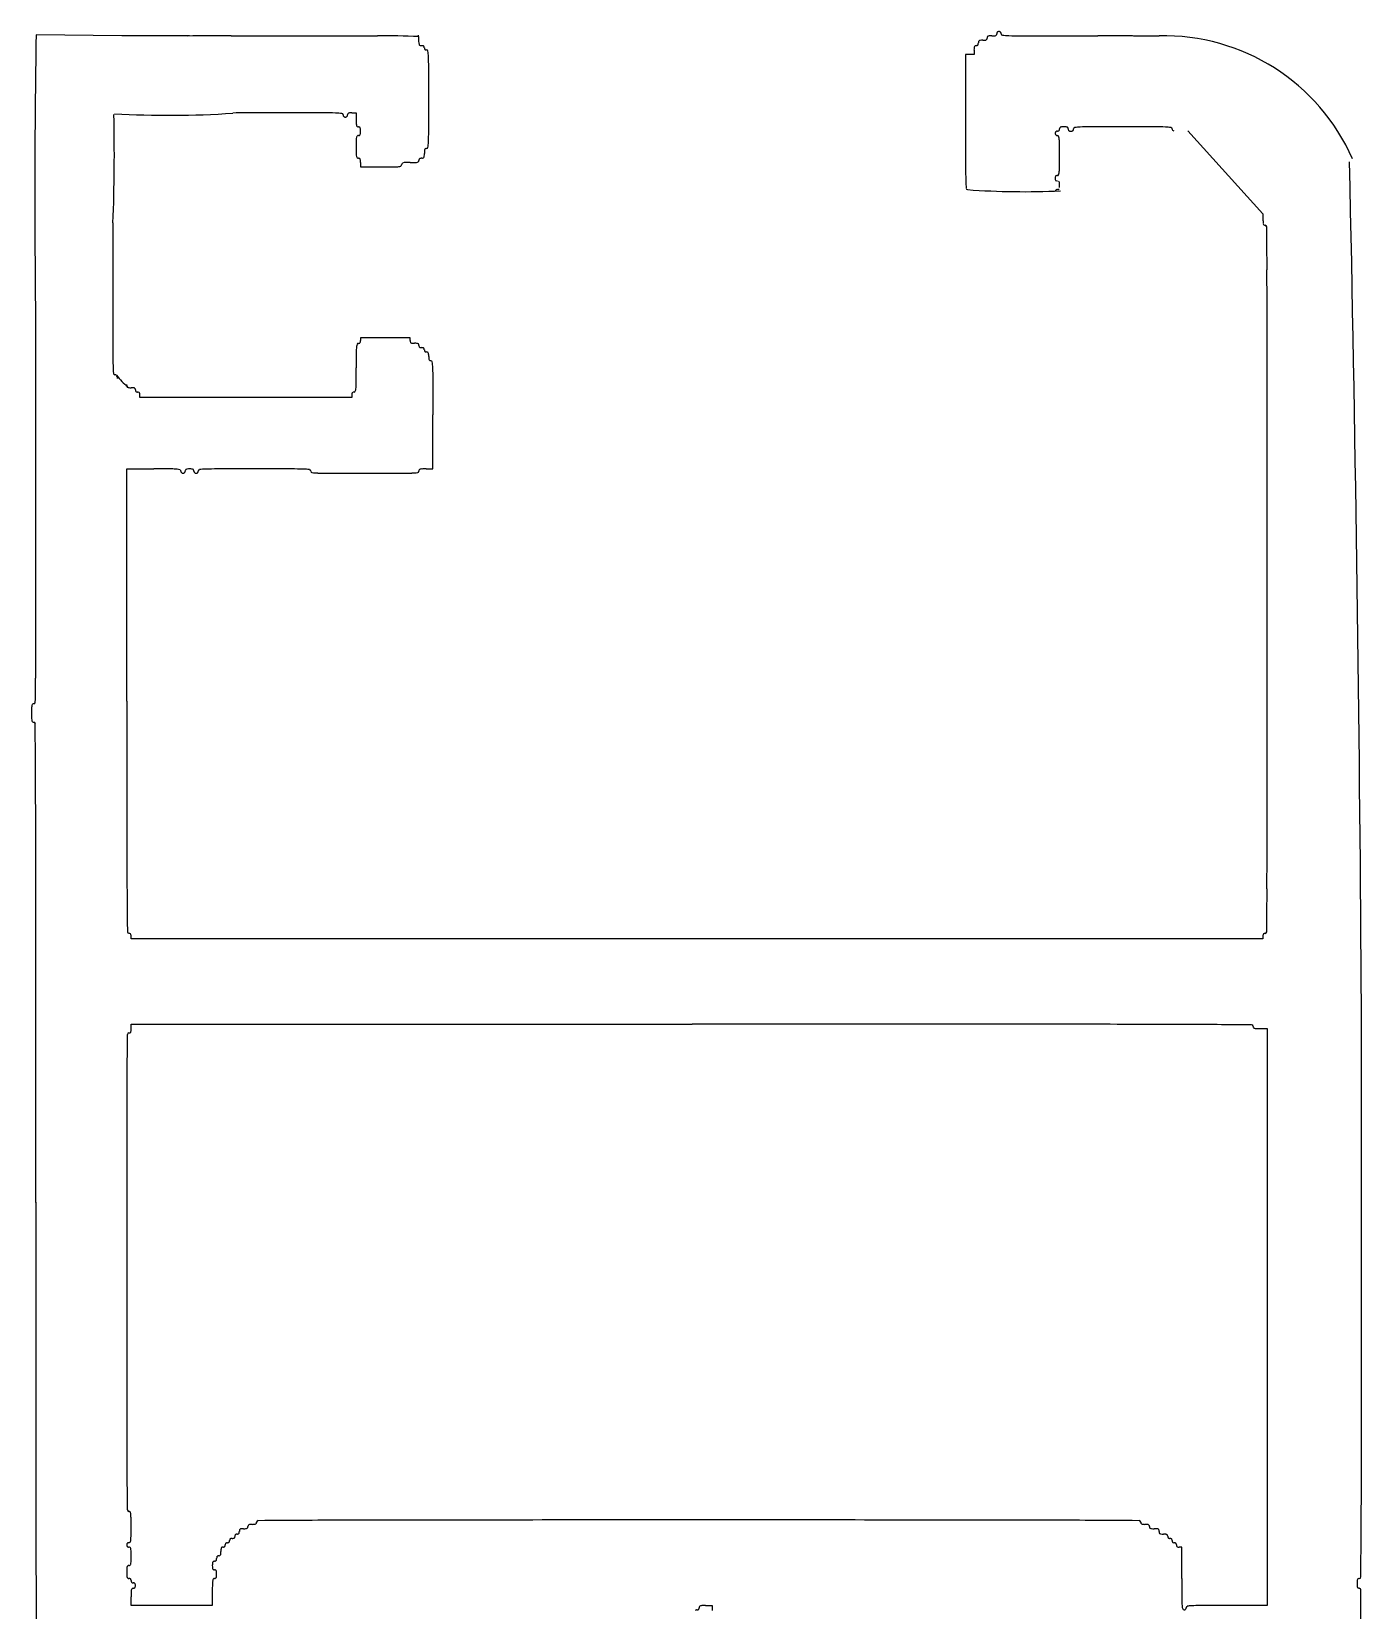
# Model space of a CAD drawing. Extents: x 106 to 210, y 68 to 313.
# Drawn here: x 106.1 to 210.1, y 189.3 to 312.7 of the extents above; entities that cross this region are included whole.
import ezdxf

# ---------------------------------------------------------------- set-up
doc = ezdxf.new("R2010")
doc.units = 0
doc.header["$MEASUREMENT"] = 0

msp = doc.modelspace()

# ---------------------------------------------------------------- linework, layer by layer
for p, q in [((113.15, 312.34), (106.44, 312.42)), ((118.44, 312.34), (113.15, 312.34)), ((179.78, 311.24), (179.78, 310.9)), ((179.44, 310.9), (179.1, 310.9)), ((179.1, 310.9), (179.1, 305.62)), ((179.78, 310.9), (179.44, 310.9)), ((131.13, 306.34), (131.47, 306.34)), ((131.47, 306.34), (131.47, 305.79)), ((196.48, 304.93), (202.36, 298.43)), ((131.81, 302.44), (131.81, 302.11)), ((131.81, 302.11), (133.41, 302.11)), ((133.75, 288.74), (131.81, 288.74)), ((131.81, 288.74), (131.81, 288.53)), ((135.7, 288.74), (133.75, 288.74)), ((135.7, 288.53), (135.7, 288.74)), ((114.55, 284.09), (114.55, 284.3)), ((122.84, 284.09), (114.55, 284.09)), ((131.13, 284.09), (122.84, 284.09)), ((131.13, 284.3), (131.13, 284.09)), ((137.47, 278.5), (137.47, 282.73)), ((113.53, 260.36), (113.53, 278.5)), ((113.53, 278.5), (115.65, 278.5)), ((136.93, 278.5), (137.47, 278.5)), ((113.87, 241.79), (113.87, 242)), ((202.36, 242), (202.36, 241.79)), ((158.12, 241.79), (113.87, 241.79)), ((202.36, 241.79), (158.12, 241.79)), ((113.87, 234.76), (113.87, 235.1)), ((113.87, 235.1), (157.74, 235.1)), ((202.15, 234.76), (202.7, 234.76)), ((202.7, 234.76), (202.7, 212.22)), ((202.7, 212.22), (202.7, 189.67)), ((196.02, 194.24), (195.81, 194.24)), ((196.02, 191.79), (196.02, 194.24)), ((113.87, 189.67), (113.87, 190.35)), ((120.22, 190.73), (120.22, 189.67)), ((117.04, 189.67), (113.87, 189.67)), ((120.22, 189.67), (117.04, 189.67)), ((158.79, 189.67), (159.3, 189.67)), ((159.3, 189.67), (159.3, 189.29)), ((202.7, 189.67), (199.53, 189.67))]:
    msp.add_line(p, q)
for centre, radius, start, end in [((862.64, 299.9), 756.3, 179.05146, 180.75995), ((120.36, 157.35), 155, 89.5083, 90.7752), ((127.41, 5983.94), 5671.6, 269.94223, 269.99998), ((127.41, 5983.94), 5671.6, 270.00002, 270.05777), ((133.87, 260.93), 51.42, 87.2488, 90.8291), ((132.07, 311.79), 4.31, 359.9357, 8.065), ((181.01, 312.17), 0.22, 156.5703, 179.9998), ((180.9, 312.22), 0.0989, 113.9632, 156.5713), ((180.98, 312.05), 0.292, 93.2003, 113.9626), ((181.17, 308.59), 3.76, 89.9999, 93.2), ((181.17, 316.1), 3.76, 269.9999, 273.2), ((181.36, 312.64), 0.292, 273.2003, 293.9626), ((181.44, 312.46), 0.0989, 293.9632, 336.5713), ((181.33, 312.51), 0.22, 336.5703, 359.9998), ((181.81, 312.51), 0.26, 163.4691, 179.9998), ((181.68, 312.55), 0.125, 135.0003, 163.4696), ((181.68, 312.55), 0.125, 106.5304, 134.9997), ((181.72, 312.42), 0.26, 90.0002, 106.5309), ((181.72, 312.42), 0.26, 73.4691, 89.9998), ((181.76, 312.55), 0.125, 45.0003, 73.4696), ((181.76, 312.55), 0.125, 16.5304, 44.9997), ((181.63, 312.51), 0.26, 0.0002, 16.5309), ((182, 312.51), 0.109, 180.0001, 263.1846), ((182.71, 318.43), 6.07, 263.1845, 267.8789), ((183.51, 340.09), 27.74, 267.8789, 269.8863), ((186.46, 1826.73), 1514.38, 269.88632, 269.99999), ((186.46, 1826.73), 1514.38, 270.00001, 270.11368), ((190.77, 213.4), 98.96, 89.1961, 90.7562), ((192.68, 320.58), 8.23, 266.0548, 269.7721), ((194.24, 712.73), 400.38, 269.7721, 270), ((194.62, 296.24), 16.11, 23.783, 91.3589), ((136.75, 311.79), 0.375, 181.4595, 201.0379), ((136.49, 311.69), 0.0962, 201.0372, 252.1776), ((136.59, 311.98), 0.398, 252.1779, 270.0001), ((136.59, 311.02), 0.56, 79.7128, 90.0001), ((136.66, 311.43), 0.143, 51.3399, 79.7123), ((136.68, 311.46), 0.108, 17.3348, 51.3407), ((136.53, 311.41), 0.266, 359.9999, 17.3343), ((137.06, 311.41), 0.26, 180.0002, 196.5309), ((136.93, 311.37), 0.125, 196.5304, 224.9997), ((136.93, 311.37), 0.125, 225.0003, 253.4696), ((136.97, 311.5), 0.26, 253.4691, 269.9998), ((136.97, 311.14), 0.108, 8.8067, 90), ((133.35, 310.58), 3.77, 2.5167, 8.8067), ((180.03, 311.41), 0.246, 153.4349, 176.0154), ((182.39, 311.24), 2.62, 176.0153, 179.9999), ((179.89, 311.47), 0.0973, 111.6981, 153.435), ((179.94, 311.35), 0.234, 89.9999, 111.6978), ((179.94, 311.85), 0.266, 269.9999, 287.3343), ((179.99, 311.7), 0.108, 287.3348, 321.3407), ((179.96, 311.72), 0.143, 321.3399, 349.7123), ((179.55, 311.79), 0.56, 349.7128, 0.0001), ((180.66, 311.79), 0.544, 167.5239, 179.9997), ((180.22, 311.89), 0.0944, 122.0055, 167.5241), ((180.27, 311.81), 0.187, 93.7009, 122.0055), ((180.45, 308.96), 3.04, 90, 93.7007), ((180.45, 314.62), 2.62, 270.0001, 273.9847), ((180.62, 312.26), 0.246, 273.9846, 296.5651), ((180.68, 312.12), 0.0973, 296.565, 338.3019), ((180.56, 312.17), 0.234, 338.3022, 0.0001), ((117.32, 309.87), 19.82, 0.1371, 2.5169), ((-918.14, 307.39), 1055.28, 0.00005, 0.1371), ((-918.14, 307.39), 1055.28, 359.8629, 359.99995), ((-23.56, 303.09), 136.12, 357.7466, 1.305), ((116.86, 379.91), 73.77, 266.6607, 273.8606), ((122.87, 278.08), 28.25, 90.1126, 92.1016), ((125.84, -1237.85), 1544.19, 90.00002, 90.11254), ((125.84, -1237.85), 1544.19, 89.88746, 89.99998), ((128.82, 278.08), 28.25, 87.8984, 89.8874), ((129.63, 300.09), 6.23, 83.2786, 87.8983), ((130.34, 306.17), 0.109, 0.0001, 83.2787), ((130.71, 306.17), 0.26, 180.0002, 196.5309), ((130.58, 306.13), 0.125, 196.5304, 224.9997), ((130.58, 306.13), 0.125, 225.0003, 253.4696), ((130.62, 306.26), 0.26, 253.4691, 269.9998), ((130.62, 306.26), 0.26, 270.0002, 286.5309), ((130.66, 306.13), 0.125, 286.5304, 314.9997), ((130.66, 306.13), 0.125, 315.0003, 343.4696), ((130.53, 306.17), 0.26, 343.4691, 359.9998), ((131.03, 306.17), 0.234, 158.3022, 180.0001), ((130.9, 306.22), 0.0973, 116.565, 158.3019), ((130.97, 306.08), 0.246, 93.9846, 116.5651), ((131.13, 303.72), 2.62, 90.0001, 93.9847), ((142.32, 305.79), 10.85, 179.9999, 181.699), ((132, 305.48), 0.523, 181.6992, 197.103), ((131.61, 305.36), 0.115, 197.103, 239.3633), ((131.64, 305.41), 0.177, 239.3628, 269.9998), ((131.64, 305), 0.234, 68.3022, 90.0001), ((131.69, 305.13), 0.0973, 26.565, 68.3019), ((131.55, 305.06), 0.246, 3.9846, 26.5651), ((129.19, 304.9), 2.62, 0.0001, 3.9847), ((129.19, 304.9), 2.62, 356.0153, 359.9999), ((117.32, 304.92), 19.82, 357.4831, 359.8629), ((2233.85, 305.62), 2054.75, 179.99996, 180.09714), ((186.38, 304.73), 0.26, 163.4691, 179.9998), ((186.25, 304.77), 0.125, 135.0003, 163.4696), ((186.25, 304.77), 0.125, 106.5304, 134.9997), ((186.29, 304.64), 0.26, 90.0002, 106.5309), ((186.29, 305.16), 0.26, 270.0002, 286.5309), ((186.33, 305.03), 0.125, 286.5304, 314.9997), ((186.33, 305.03), 0.125, 315.0003, 343.4696), ((186.2, 305.07), 0.26, 343.4691, 359.9998), ((186.69, 305.07), 0.234, 158.3022, 180.0001), ((186.57, 305.12), 0.0973, 116.565, 158.3019), ((186.63, 304.98), 0.246, 93.9846, 116.5651), ((186.8, 302.62), 2.62, 90.0001, 93.9847), ((186.8, 302.62), 2.62, 86.0153, 89.9999), ((186.96, 304.98), 0.246, 63.4349, 86.0154), ((187.03, 305.12), 0.0973, 21.6981, 63.435), ((186.9, 305.07), 0.234, 359.9999, 21.6978), ((187.4, 305.07), 0.266, 179.9999, 197.3343), ((187.25, 305.02), 0.108, 197.3341, 231.3399), ((187.27, 305.05), 0.143, 231.3403, 259.7126), ((187.35, 305.46), 0.56, 259.7128, 270.0001), ((187.35, 305.46), 0.56, 269.9999, 280.2872), ((187.42, 305.05), 0.143, 280.2874, 308.6597), ((187.44, 305.02), 0.108, 308.6601, 342.6659), ((187.29, 305.07), 0.266, 342.6657, 0.0001), ((187.67, 305.07), 0.108, 98.8067, 180), ((188.23, 301.45), 3.77, 92.5167, 98.8067), ((188.93, 285.42), 19.82, 90.1371, 92.5169), ((191.41, -750.04), 1055.28, 90.00005, 90.1371), ((191.41, -750.04), 1055.28, 89.8629, 89.99995), ((193.88, 285.42), 19.82, 87.4831, 89.8629), ((194.59, 301.45), 3.77, 81.1933, 87.4833), ((195.15, 305.07), 0.108, 360, 81.1933), ((195.39, 305.07), 0.134, 180, 223.8206), ((195.42, 305.1), 0.178, 223.8205, 259.2156), ((132.68, 304.2), 1.21, 169.2155, 179.1759), ((169.52, 303.67), 38.05, 179.1762, 180.0001), ((169.52, 303.67), 38.05, 179.9999, 180.8238), ((131.67, 304.39), 0.178, 133.8208, 169.2159), ((131.64, 304.43), 0.134, 90, 133.8206), ((131.64, 304.79), 0.234, 269.9999, 291.6978), ((131.69, 304.67), 0.0973, 291.6981, 333.435), ((131.55, 304.73), 0.246, 333.4349, 356.0154), ((136.97, 303.32), 0.22, 90.0002, 113.4297), ((136.97, 303.65), 0.108, 270, 351.1933), ((133.35, 304.21), 3.77, 351.1933, 357.4833), ((186.38, 304.73), 0.26, 180.0002, 196.5309), ((186.25, 304.69), 0.125, 196.5304, 224.9997), ((186.25, 304.69), 0.125, 225.0003, 253.4696), ((186.29, 304.82), 0.26, 253.4691, 269.9998), ((186.29, 304.45), 0.109, 28.3861, 90), ((186, 304.3), 0.433, 6.1702, 28.3864), ((182.98, 303.97), 3.47, 0.3902, 6.1701), ((39.84, 302.99), 146.62, 0, 0.3903), ((132.68, 303.14), 1.21, 180.8241, 190.7845), ((131.67, 302.95), 0.178, 190.7841, 226.1792), ((131.64, 302.92), 0.134, 226.1794, 270), ((131.64, 302.55), 0.234, 68.3022, 90.0001), ((131.69, 302.68), 0.0973, 26.565, 68.3019), ((131.55, 302.61), 0.246, 3.9846, 26.5651), ((129.19, 302.44), 2.62, 0.0001, 3.9847), ((135.18, 302.28), 0.156, 144.1111, 180.0001), ((135.16, 302.29), 0.134, 104.0363, 144.111), ((135.31, 301.7), 0.746, 91.2262, 104.0361), ((135.7, 283.47), 18.98, 90, 91.2263), ((135.7, 321.42), 18.98, 270, 271.2263), ((136.09, 303.19), 0.746, 271.2262, 284.0361), ((136.24, 302.6), 0.134, 284.0363, 324.111), ((136.22, 302.61), 0.156, 324.1111, 0.0001), ((136.64, 302.61), 0.266, 162.6657, 180.0001), ((136.49, 302.66), 0.108, 128.6601, 162.6659), ((136.51, 302.63), 0.143, 100.2874, 128.6597), ((136.59, 302.22), 0.56, 89.9999, 100.2872), ((136.59, 303.3), 0.512, 269.9999, 283.4289), ((136.68, 302.89), 0.0928, 283.4291, 330.9455), ((136.57, 302.95), 0.218, 330.9454, 357.0898), ((132.33, 303.16), 4.47, 357.0898, 0), ((137.1, 303.36), 0.292, 156.0374, 176.7997), ((140.56, 303.16), 3.76, 176.8, 180.0001), ((136.92, 303.44), 0.0989, 113.4287, 156.0368), ((39.84, 302.99), 146.62, 359.6097, 360), ((-4069.89, 209.34), 4280.04, 0.41026, 1.24731), ((133.41, 457.9), 155.79, 269.9999, 270.3776), ((134.42, 305.76), 3.65, 270.3776, 276.0091), ((134.75, 302.58), 0.457, 276.0093, 297.5941), ((134.91, 302.28), 0.109, 297.5936, 359.9997), ((216.1, 302.2), 36.99, 180.0971, 181.8329), ((186.68, 301.22), 0.56, 169.7128, 180.0001), ((186.68, 301.22), 0.56, 179.9999, 190.2872), ((186.27, 301.29), 0.143, 141.3403, 169.7126), ((186.27, 301.14), 0.143, 190.2874, 218.6597), ((186.24, 301.31), 0.108, 107.3341, 141.3399), ((186.29, 301.16), 0.266, 89.9999, 107.3343), ((186.29, 301.54), 0.109, 270, 331.6139), ((186, 301.69), 0.433, 331.6136, 353.8298), ((182.98, 302.02), 3.47, 353.8299, 359.6098), ((188.33, 301.31), 9.21, 181.8328, 185.4589), ((179.27, 300.44), 0.111, 185.4588, 270), ((183.66, 360.91), 60.74, 265.8494, 272.7009), ((186.25, 300.2), 0.125, 135.0003, 163.4696), ((186.24, 301.12), 0.108, 218.6601, 252.6659), ((186.25, 300.2), 0.125, 106.5304, 134.9997), ((186.29, 301.27), 0.266, 252.6657, 270.0001), ((186.29, 300.07), 0.26, 90.0002, 106.5309), ((186.29, 300.56), 0.234, 269.9999, 291.6978), ((186.34, 300.9), 0.0973, 26.565, 68.3019), ((186.34, 300.44), 0.0973, 291.6981, 333.435), ((186.21, 300.83), 0.246, 3.9846, 26.5651), ((183.84, 300.67), 2.62, 0.0001, 3.9847), ((183.84, 300.67), 2.62, 356.0153, 359.9999), ((165.46, 296.33), 53.03, 178.4725, 179.92), ((240.41, 298.43), 38.05, 179.9999, 180.8238), ((203.58, 297.9), 1.21, 180.8241, 190.7845), ((202.56, 297.7), 0.178, 190.7844, 226.1795), ((202.53, 297.67), 0.134, 226.1794, 270), ((202.53, 297.42), 0.123, 0.5018, 89.9999), ((-1067.11, 286.29), 1269.82, 0.3504, 0.50189), ((3114.74, 292.21), 3002.3, 179.92005, 180.00003), ((-787.19, 288), 989.88, 0.01744, 0.35044), ((3114.74, 292.21), 3002.3, 179.99997, 180.07995), ((-220.39, 286.38), 326.82, 0.0308, 0.6111), ((165.46, 288.09), 53.03, 180.08, 181.5275), ((136.52, 287.61), 5.05, 174.9204, 179.6927), ((359.79, 286.41), 228.32, 179.6926, 180), ((132.14, 288), 0.648, 157.1856, 174.9205), ((131.64, 288.21), 0.106, 89.9999, 157.1854), ((131.64, 288.58), 0.266, 269.9999, 287.3343), ((131.68, 288.43), 0.108, 287.3348, 321.3407), ((131.66, 288.45), 0.143, 321.3399, 349.7123), ((131.25, 288.53), 0.56, 349.7128, 0.0001), ((136.24, 288.53), 0.544, 180.0003, 192.4761), ((135.8, 288.43), 0.0944, 192.4759, 237.9945), ((135.85, 288.51), 0.187, 237.9945, 266.2991), ((136.04, 291.36), 3.04, 266.2993, 270), ((136.04, 285.7), 2.62, 86.0153, 89.9999), ((136.2, 288.06), 0.246, 63.4349, 86.0154), ((136.27, 288.2), 0.0973, 21.6981, 63.435), ((136.14, 288.15), 0.234, 359.9999, 21.6978), ((136.64, 288.15), 0.266, 179.9999, 197.3343), ((136.49, 288.1), 0.108, 197.3341, 231.3399), ((136.51, 288.13), 0.143, 231.3403, 259.7126), ((136.59, 288.54), 0.56, 259.7128, 270.0001), ((136.59, 287.42), 0.56, 79.7128, 90.0001), ((136.66, 287.83), 0.143, 51.3399, 79.7123), ((136.68, 287.86), 0.108, 17.3348, 51.3407), ((136.53, 287.81), 0.266, 359.9999, 17.3343), ((137.06, 287.81), 0.26, 180.0002, 196.5309), ((136.93, 287.77), 0.125, 196.5304, 224.9997), ((136.93, 287.77), 0.125, 225.0003, 253.4696), ((136.97, 287.9), 0.26, 253.4691, 269.9998), ((136.97, 287.41), 0.234, 68.3022, 90.0001), ((137.02, 287.53), 0.0973, 26.565, 68.3019), ((136.88, 287.47), 0.246, 3.9846, 26.5651), ((-60428.41, 269.85), 60631.11, 0.0000229, 0.0174408), ((-19573.82, 275.99), 19680.25, 0.000038, 0.030748), ((128.08, 287.09), 15.63, 181.5276, 184.1319), ((-96.85, 286.41), 228.32, 359.6926, 360), ((134.52, 287.3), 2.62, 0.0001, 3.9847), ((139.76, 287.3), 2.62, 180.0001, 183.9847), ((137.39, 287.14), 0.246, 183.9846, 206.5651), ((137.26, 287.07), 0.0973, 206.565, 248.3019), ((137.31, 287.2), 0.234, 248.3022, 270.0001), ((137.31, 286.85), 0.109, 7.6524, 89.9999), ((132.57, 286.22), 4.89, 2.2906, 7.6525), ((113.63, 285.46), 23.85, 0.1237, 2.2906), ((112.6, 285.98), 0.113, 184.1318, 269.9999), ((112.6, 285.6), 0.26, 73.4691, 89.9998), ((112.64, 285.73), 0.125, 45.0003, 73.4696), ((116.47, 288.71), 4.73, 217.6941, 232.9205), ((112.51, 285.69), 0.26, 0.0002, 16.5309), ((113.03, 285.69), 0.26, 180.0002, 196.5309), ((112.9, 285.66), 0.125, 196.5304, 224.9997), ((113.27, 285.02), 0.266, 359.9999, 17.3343), ((126.42, 285.22), 5.05, 354.9204, 359.6927), ((-1148.87, 282.73), 1286.35, 359.99994, 0.1237), ((113.77, 285.02), 0.234, 179.9999, 201.6978), ((113.64, 284.97), 0.0973, 201.6981, 243.435), ((113.71, 285.1), 0.246, 243.4349, 266.0154), ((113.87, 287.47), 2.62, 266.0153, 269.9999), ((113.87, 282.23), 2.62, 86.0153, 89.9999), ((114.04, 284.6), 0.246, 63.4349, 86.0154), ((114.1, 284.73), 0.0973, 21.6981, 63.435), ((113.98, 284.68), 0.234, 359.9999, 21.6978), ((114.47, 284.68), 0.26, 180.0002, 196.5309), ((114.34, 284.64), 0.125, 196.5304, 224.9997), ((114.34, 284.64), 0.125, 225.0003, 253.4696), ((114.38, 284.77), 0.26, 253.4691, 269.9998), ((114.38, 284.24), 0.266, 72.6657, 90.0001), ((114.43, 284.39), 0.108, 38.6593, 72.6652), ((114.4, 284.37), 0.143, 10.2877, 38.6601), ((113.99, 284.3), 0.56, 359.9999, 10.2872), ((131.69, 284.3), 0.56, 169.7128, 180.0001), ((131.28, 284.37), 0.143, 141.3399, 169.7123), ((131.25, 284.39), 0.108, 107.3348, 141.3407), ((131.3, 284.24), 0.266, 89.9999, 107.3343), ((131.3, 284.62), 0.106, 269.9999, 337.1854), ((130.8, 284.83), 0.648, 337.1856, 354.9205), ((115.65, -10.16), 288.66, 89.7289, 90), ((116.98, 272.32), 6.18, 85.426, 89.7289), ((117.41, 277.66), 0.82, 69.9148, 85.4262), ((117.66, 278.33), 0.106, 359.9999, 69.9145), ((118.02, 278.33), 0.26, 180.0002, 196.5309), ((117.89, 278.3), 0.125, 196.5304, 224.9997), ((117.89, 278.3), 0.125, 225.0003, 253.4696), ((117.93, 278.42), 0.26, 253.4691, 269.9998), ((117.93, 278.42), 0.26, 270.0002, 286.5309), ((117.97, 278.3), 0.125, 286.5304, 314.9997), ((117.97, 278.3), 0.125, 315.0003, 343.4696), ((117.84, 278.33), 0.26, 343.4691, 359.9998), ((118.34, 278.33), 0.234, 158.3022, 180.0001), ((118.21, 278.38), 0.0973, 116.565, 158.3019), ((118.28, 278.25), 0.246, 93.9846, 116.5651), ((118.44, 275.88), 2.62, 90.0001, 93.9847), ((118.44, 275.88), 2.62, 86.0153, 89.9999), ((118.6, 278.25), 0.246, 63.4349, 86.0154), ((118.67, 278.38), 0.0973, 21.6981, 63.435), ((118.54, 278.33), 0.234, 359.9999, 21.6978), ((119.04, 278.33), 0.26, 180.0002, 196.5309), ((118.91, 278.3), 0.125, 196.5304, 224.9997), ((118.91, 278.3), 0.125, 225.0003, 253.4696), ((118.95, 278.42), 0.26, 253.4691, 269.9998), ((118.95, 278.42), 0.26, 270.0002, 286.5309), ((118.99, 278.3), 0.125, 286.5304, 314.9997), ((118.99, 278.3), 0.125, 315.0003, 343.4696), ((118.86, 278.33), 0.26, 343.4691, 359.9998), ((119.23, 278.33), 0.109, 97.2147, 179.9999), ((119.9, 273.03), 5.46, 92.2026, 97.2147), ((120.68, 252.74), 25.76, 90.1185, 92.2026), ((123.52, -1119.72), 1398.22, 89.99998, 90.11847), ((123.52, -1119.72), 1398.22, 89.88153, 90.00002), ((126.35, 252.74), 25.76, 87.7974, 89.8815), ((127.13, 273.03), 5.46, 82.7853, 87.7974), ((127.81, 278.33), 0.109, 0.0001, 82.7853), ((128.02, 278.33), 0.109, 180.0001, 262.3476), ((128.66, 283.07), 4.89, 262.3475, 267.7094), ((129.42, 302.01), 23.85, 267.7094, 269.8763), ((132.14, 1564.51), 1286.35, 269.8763, 270.00006), ((132.15, 1564.51), 1286.35, 269.99994, 270.1237), ((134.87, 302.01), 23.85, 270.1237, 272.2906), ((135.63, 283.07), 4.89, 272.2906, 277.6525), ((136.27, 278.33), 0.109, 277.6524, 359.9999), ((136.55, 278.33), 0.177, 149.3628, 179.9998), ((136.5, 278.37), 0.115, 107.103, 149.3633), ((136.62, 277.98), 0.523, 91.6992, 107.103), ((136.93, 267.65), 10.85, 89.9999, 91.699), ((-19573.82, 276.02), 19680.25, 359.969252, 359.999962), ((-60428.41, 269.9), 60631.11, 359.9825592, 359.9999771), ((-220.39, 265.63), 326.82, 359.3889, 359.9692), ((-132.33, 264.7), 238.75, 358.9363, 359.3889), ((25913.53, 260.36), 25800, 180.000008, 180.026822), ((106.92, 259.84), 0.829, 166.7597, 178.8809), ((128.32, 259.43), 22.23, 178.8806, 180), ((128.32, 259.43), 22.23, 180, 181.1194), ((106.25, 260), 0.142, 127.5662, 166.7595), ((106.26, 259.99), 0.15, 89.9998, 127.5661), ((106.26, 260.27), 0.12, 270, 358.9364), ((106.92, 259.01), 0.829, 181.1191, 193.2403), ((106.25, 258.85), 0.142, 193.2405, 232.4338), ((106.26, 258.86), 0.15, 232.4339, 270.0002), ((106.26, 258.58), 0.124, 0.3412, 90.0001), ((-3070.86, 239.67), 3177.29, 0.2584, 0.34113), ((-1712.81, 245.79), 1819.23, 0.01287, 0.25833), ((-787.19, 251.74), 989.88, 359.64956, 359.98256), ((540.69, 248.48), 427.15, 180.0268, 180.5342), ((-111569.32, 221.19), 111675.75, 359.9999961, 0.0128303), ((-1067.11, 253.45), 1269.82, 359.49811, 359.6496), ((471.23, 247.83), 357.69, 180.5342, 180.8819), ((113.7, 242.33), 0.121, 180.8817, 269.9999), ((113.7, 241.94), 0.266, 72.6657, 90.0001), ((113.75, 242.09), 0.108, 38.6593, 72.6652), ((113.72, 242.07), 0.143, 10.2877, 38.6601), ((113.31, 242), 0.56, 359.9999, 10.2872), ((202.92, 242), 0.56, 169.7128, 180.0001), ((202.51, 242.07), 0.143, 141.3399, 169.7123), ((202.49, 242.09), 0.108, 107.3348, 141.3407), ((202.53, 241.94), 0.266, 89.9999, 107.3343), ((202.53, 242.33), 0.123, 270.0001, 359.4982), ((-645.73, 234.36), 855.79, 0.01877, 0.37698), ((113.7, 234.66), 0.234, 269.9999, 291.6978), ((113.75, 234.53), 0.0973, 291.6981, 333.435), ((113.62, 234.6), 0.246, 333.4349, 356.0154), ((111.25, 234.76), 2.62, 356.0153, 359.9999), ((157.8, -152127.82), 152362.93, 89.9890214, 90.0000222), ((186.52, -2247.77), 2482.87, 89.77894, 89.9891), ((176.52, -4840.9), 5076.02, 89.71829, 89.77903), ((201.48, 234.93), 0.124, 0, 89.7183), ((201.78, 234.93), 0.177, 180.0002, 210.6372), ((201.73, 234.9), 0.115, 210.6372, 252.8974), ((201.85, 235.29), 0.523, 252.897, 268.3007), ((202.15, 245.62), 10.85, 268.301, 270.0001), ((-52021.98, 217.5), 52232.04, 0.000004, 0.018797), ((504.69, 228.53), 391.16, 179.1536, 179.4815), ((113.7, 234.31), 0.121, 90, 179.1537), ((566.85, 227.97), 453.32, 179.4815, 179.974), ((27398, 215.76), 27284.47, 179.973927, 180.000054), ((111782.18, 221.18), 111675.75, 179.9999961, 180.0128303), ((-52021.98, 217.51), 52232.04, 359.981203, 359.999996), ((27398, 215.7), 27284.47, 179.999946, 180.026073), ((566.85, 203.49), 453.32, 180.026, 180.5185), ((-645.73, 200.65), 855.79, 359.62302, 359.98123), ((504.69, 202.93), 391.16, 180.5185, 180.8464), ((113.7, 197.15), 0.121, 180.8463, 270), ((113.7, 196.92), 0.117, 35.9523, 90), ((113.57, 196.82), 0.281, 7.8534, 35.9524), ((111.67, 196.56), 2.19, 0.532, 7.8532), ((30.66, 195.81), 83.21, 360, 0.5321), ((123.81, 196.19), 0.124, 90.3778, 179.9999), ((140.17, -2284.94), 2481.3, 90.28052, 90.37793), ((135.58, -1347.2), 1543.55, 90.01396, 90.2805), ((158.21, -94219.58), 94415.94, 89.9999787, 90.0139588), ((158.28, -94219.58), 94415.94, 89.9860412, 90.0000213), ((180.91, -1347.2), 1543.55, 89.7195, 89.98604), ((176.31, -2284.94), 2481.3, 89.62207, 89.71948), ((192.68, 196.19), 0.124, 0.0001, 89.6222), ((1925.66, 196.58), 1819.23, 180.01287, 180.25833), ((111.67, 195.05), 2.19, 352.1468, 359.468), ((30.66, 195.81), 83.21, 359.4679, 0), ((121.86, 195.07), 0.143, 280.2877, 308.6601), ((121.88, 195.04), 0.108, 308.6593, 342.6652), ((121.73, 195.09), 0.266, 342.6657, 0.0001), ((122.25, 195.09), 0.26, 163.4691, 179.9998), ((122.12, 195.13), 0.125, 135.0003, 163.4696), ((122.12, 195.13), 0.125, 106.5304, 134.9997), ((122.16, 195), 0.26, 90.0002, 106.5309), ((122.16, 195.52), 0.266, 269.9999, 287.3343), ((122.21, 195.37), 0.108, 287.3341, 321.3399), ((122.18, 195.39), 0.143, 321.3403, 349.7126), ((121.77, 195.47), 0.56, 349.7128, 0.0001), ((122.88, 195.47), 0.544, 167.5239, 179.9997), ((122.44, 195.57), 0.0944, 122.0055, 167.5241), ((122.49, 195.49), 0.187, 93.7009, 122.0055), ((122.67, 192.64), 3.04, 90, 93.7007), ((122.67, 198.3), 2.62, 270.0001, 273.9847), ((122.83, 195.93), 0.246, 273.9846, 296.5651), ((122.9, 195.8), 0.0973, 296.565, 338.3019), ((122.77, 195.85), 0.234, 338.3022, 0.0001), ((123.24, 195.85), 0.234, 158.3022, 180.0001), ((123.12, 195.9), 0.0973, 116.565, 158.3019), ((123.18, 195.77), 0.246, 93.9846, 116.5651), ((123.35, 193.4), 2.62, 90.0001, 93.9847), ((123.35, 198.64), 2.62, 270.0001, 273.9847), ((123.51, 196.27), 0.246, 273.9846, 296.5651), ((123.58, 196.14), 0.0973, 296.565, 338.3019), ((123.45, 196.19), 0.234, 338.3022, 0.0001), ((193.04, 196.19), 0.234, 179.9999, 201.6978), ((192.91, 196.14), 0.0973, 201.6981, 243.435), ((192.98, 196.27), 0.246, 243.4349, 266.0154), ((193.14, 198.64), 2.62, 266.0153, 269.9999), ((193.14, 193.4), 2.62, 86.0153, 89.9999), ((193.31, 195.77), 0.246, 63.4349, 86.0154), ((193.37, 195.9), 0.0973, 21.6981, 63.435), ((193.25, 195.85), 0.234, 359.9999, 21.6978), ((193.7, 195.85), 0.22, 180.0002, 203.4297), ((193.59, 195.8), 0.0989, 203.4287, 246.0368), ((193.67, 195.98), 0.292, 246.0374, 266.7997), ((193.86, 199.44), 3.76, 266.8, 270.0001), ((193.86, 191.21), 4.47, 87.0898, 90), ((194.08, 195.46), 0.218, 60.9454, 87.0898), ((194.14, 195.57), 0.0928, 13.4291, 60.9455), ((193.73, 195.47), 0.512, 359.9999, 13.4289), ((194.79, 195.47), 0.544, 180.0003, 192.4761), ((194.35, 195.37), 0.0944, 192.4759, 237.9945), ((194.4, 195.45), 0.187, 237.9945, 266.2991), ((194.58, 198.3), 3.04, 266.2993, 270), ((194.58, 192.64), 2.62, 86.0153, 89.9999), ((194.74, 195), 0.246, 63.4349, 86.0154), ((194.81, 195.14), 0.0973, 21.6981, 63.435), ((194.68, 195.09), 0.234, 359.9999, 21.6978), ((195.18, 195.09), 0.26, 180.0002, 196.5309), ((195.05, 195.05), 0.125, 196.5304, 224.9997), ((195.05, 195.05), 0.125, 225.0003, 253.4696), ((-810.44, 201.74), 1020.5, 359.44817, 359.62304), ((113.79, 194.41), 0.26, 163.4691, 179.9998), ((113.79, 194.41), 0.26, 180.0002, 196.5309), ((113.66, 194.45), 0.125, 135.0003, 163.4696), ((113.66, 194.37), 0.125, 196.5304, 224.9997), ((113.66, 194.45), 0.125, 106.5304, 134.9997), ((113.66, 194.37), 0.125, 225.0003, 253.4696), ((113.7, 194.32), 0.26, 90.0002, 106.5309), ((113.7, 194.5), 0.26, 253.4691, 269.9998), ((113.7, 194.7), 0.117, 270, 324.0477), ((113.7, 194.09), 0.15, 52.4339, 90.0002), ((113.71, 194.1), 0.142, 13.2408, 52.4342), ((113.57, 194.79), 0.281, 324.0476, 352.1466), ((113.04, 193.94), 0.829, 1.1191, 13.2402), ((91.64, 193.52), 22.23, 0, 1.1194), ((120.64, 193.74), 0.246, 333.4349, 356.0154), ((123.51, 193.9), 2.62, 176.0153, 179.9999), ((118.27, 193.9), 2.62, 356.0153, 359.9999), ((121.15, 194.07), 0.246, 153.4349, 176.0154), ((121.01, 194.13), 0.0973, 111.6981, 153.435), ((121.06, 194.01), 0.234, 89.9999, 111.6978), ((121.06, 194.5), 0.26, 270.0002, 286.5309), ((121.1, 194.37), 0.125, 286.5304, 314.9997), ((121.1, 194.37), 0.125, 315.0003, 343.4696), ((120.97, 194.41), 0.26, 343.4691, 359.9998), ((121.49, 194.41), 0.26, 163.4691, 179.9998), ((121.36, 194.45), 0.125, 135.0003, 163.4696), ((121.36, 194.45), 0.125, 106.5304, 134.9997), ((121.4, 194.32), 0.26, 90.0002, 106.5309), ((121.4, 194.84), 0.26, 270.0002, 286.5309), ((121.44, 194.71), 0.125, 286.5304, 314.9997), ((121.44, 194.71), 0.125, 315.0003, 343.4696), ((121.31, 194.75), 0.26, 343.4691, 359.9998), ((121.84, 194.75), 0.266, 162.6657, 180.0001), ((121.69, 194.8), 0.108, 128.6601, 162.6659), ((121.71, 194.77), 0.143, 100.2874, 128.6597), ((121.78, 194.36), 0.56, 89.9999, 100.2872), ((121.78, 195.48), 0.56, 269.9999, 280.2872), ((195.09, 195.18), 0.26, 253.4691, 269.9998), ((195.09, 194.66), 0.26, 73.4691, 89.9998), ((195.13, 194.79), 0.125, 45.0003, 73.4696), ((195.13, 194.79), 0.125, 16.5304, 44.9997), ((195, 194.75), 0.26, 0.0002, 16.5309), ((195.52, 194.75), 0.26, 180.0002, 196.5309), ((195.39, 194.71), 0.125, 196.5304, 224.9997), ((195.39, 194.71), 0.125, 225.0003, 253.4696), ((195.43, 194.84), 0.26, 253.4691, 269.9998), ((195.43, 194.32), 0.26, 73.4691, 89.9998), ((195.46, 194.45), 0.125, 45.0003, 73.4696), ((195.46, 194.45), 0.125, 16.5304, 44.9997), ((195.34, 194.41), 0.26, 0.0002, 16.5309), ((195.86, 194.41), 0.266, 179.9999, 197.3343), ((195.71, 194.36), 0.108, 197.3341, 231.3399), ((195.73, 194.39), 0.143, 231.3403, 259.7126), ((195.81, 194.8), 0.56, 259.7128, 270.0001), ((122.22, 192.3), 8.69, 178.0623, 180), ((114, 192.57), 0.458, 161.5652, 178.0624), ((113.67, 192.68), 0.11, 118.8336, 161.5648), ((113.7, 192.62), 0.186, 90.0002, 118.8342), ((113.7, 192.95), 0.15, 269.9998, 307.5661), ((113.71, 192.95), 0.142, 307.5658, 346.7592), ((113.04, 193.1), 0.829, 346.7598, 358.8809), ((91.64, 193.52), 22.23, 358.8806, 360), ((120.47, 192.97), 0.246, 153.4349, 176.0154), ((122.84, 192.8), 2.62, 176.0153, 179.9999), ((122.84, 192.8), 2.62, 180.0001, 183.9847), ((120.47, 192.64), 0.246, 183.9846, 206.5651), ((120.34, 193.03), 0.0973, 111.6981, 153.435), ((120.34, 192.57), 0.0973, 206.565, 248.3019), ((120.39, 192.91), 0.234, 89.9999, 111.6978), ((120.39, 193.41), 0.266, 269.9999, 287.3343), ((120.43, 193.26), 0.108, 287.3341, 321.3399), ((120.41, 193.28), 0.143, 321.3403, 349.7126), ((121.12, 193.35), 0.56, 169.7128, 180.0001), ((119.99, 193.35), 0.56, 349.7128, 0.0001), ((120.7, 193.43), 0.143, 141.3403, 169.7126), ((120.68, 193.45), 0.108, 107.3341, 141.3399), ((120.72, 193.3), 0.266, 89.9999, 107.3343), ((120.72, 193.8), 0.234, 269.9999, 291.6978), ((120.77, 193.67), 0.0973, 291.6981, 333.435), ((122.22, 192.3), 8.69, 180, 181.9377), ((114, 192.02), 0.458, 181.9376, 198.4348), ((113.67, 191.91), 0.11, 198.4352, 241.1664), ((113.7, 191.97), 0.186, 241.1658, 269.9998), ((113.7, 191.53), 0.26, 73.4691, 89.9998), ((113.74, 191.66), 0.125, 45.0003, 73.4696), ((113.74, 191.66), 0.125, 16.5304, 44.9997), ((113.61, 191.62), 0.26, 0.0002, 16.5309), ((114.13, 191.62), 0.26, 180.0002, 196.5309), ((114, 191.58), 0.125, 196.5304, 224.9997), ((114, 191.58), 0.125, 225.0003, 253.4696), ((114.04, 191.71), 0.26, 253.4691, 269.9998), ((114.04, 191.18), 0.266, 72.6657, 90.0001), ((114.09, 191.33), 0.108, 38.6593, 72.6652), ((114.06, 191.31), 0.143, 10.2877, 38.6601), ((113.65, 191.24), 0.56, 359.9999, 10.2872), ((121.89, 191.37), 1.66, 170.9097, 179.3521), ((178.58, 190.73), 58.36, 179.3521, 180), ((120.46, 191.6), 0.224, 139.3055, 170.9099), ((120.39, 191.67), 0.123, 89.9997, 139.3051), ((120.39, 192.7), 0.234, 248.3022, 270.0001), ((120.39, 192.23), 0.234, 68.3022, 90.0001), ((120.39, 192.02), 0.234, 269.9999, 291.6978), ((120.44, 192.36), 0.0973, 26.565, 68.3019), ((120.44, 191.9), 0.0973, 291.6981, 333.435), ((120.3, 192.29), 0.246, 3.9846, 26.5651), ((120.3, 191.96), 0.246, 333.4349, 356.0154), ((117.94, 192.13), 2.62, 0.0001, 3.9847), ((117.94, 192.13), 2.62, 356.0153, 359.9999), ((596.4, 191.79), 400.38, 180, 180.2279), ((213.48, 191.41), 3.76, 176.8, 180.0001), ((213.48, 191.41), 3.76, 179.9999, 183.2), ((210.02, 191.6), 0.292, 156.0373, 176.7995), ((209.84, 191.68), 0.0989, 113.4292, 156.0374), ((209.89, 191.57), 0.22, 90.0002, 113.4297), ((209.89, 191.91), 0.123, 270, 359.4481), ((132.85, 190.35), 18.98, 178.7737, 180), ((114.62, 190.74), 0.746, 165.9639, 178.7738), ((114.03, 190.89), 0.134, 125.889, 165.9637), ((114.04, 190.87), 0.156, 89.9999, 125.8889), ((114.04, 191.29), 0.266, 269.9999, 287.3343), ((114.09, 191.14), 0.108, 287.3341, 321.3399), ((114.06, 191.16), 0.143, 321.3403, 349.7126), ((113.65, 191.24), 0.56, 349.7128, 0.0001), ((204.25, 190.23), 8.23, 180.2279, 183.9452), ((210.02, 191.21), 0.292, 183.2003, 203.9626), ((209.84, 191.14), 0.0989, 203.9632, 246.5713), ((209.89, 191.25), 0.22, 246.5703, 269.9998), ((209.89, 190.9), 0.124, 0.3207, 90.0002), ((-3483.39, 170.24), 3693.46, 0.24559, 0.32053), ((158.07, 189.22), 0.108, 107.3341, 141.3399), ((158.12, 189.07), 0.266, 89.9999, 107.3343), ((158.12, 189.59), 0.26, 270.0002, 286.5309), ((158.16, 189.47), 0.125, 286.5304, 314.9997), ((158.16, 189.47), 0.125, 315.0003, 343.4696), ((158.03, 189.5), 0.26, 343.4691, 359.9998), ((158.47, 189.5), 0.186, 151.1658, 179.9998), ((158.41, 189.54), 0.11, 108.4352, 151.1664), ((158.52, 189.21), 0.458, 91.9376, 108.4348), ((158.79, 180.99), 8.69, 90, 91.9377), ((197.2, 189.74), 1.16, 183.9452, 196.6107), ((196.19, 189.44), 0.105, 196.6107, 270), ((196.19, 189.59), 0.26, 270.0002, 286.5309), ((196.23, 189.47), 0.125, 286.5304, 314.9997), ((196.23, 189.47), 0.125, 315.0003, 343.4696), ((196.1, 189.5), 0.26, 343.4691, 359.9998), ((196.46, 189.5), 0.106, 101.6665, 180), ((196.89, 187.42), 2.24, 93.0529, 101.6664), ((197.5, 176.1), 13.57, 90.1699, 93.0529), ((199.53, -508.5), 698.18, 90, 90.17005)]:
    msp.add_arc(centre, radius, start, end)

doc.saveas('drawing.dxf')
